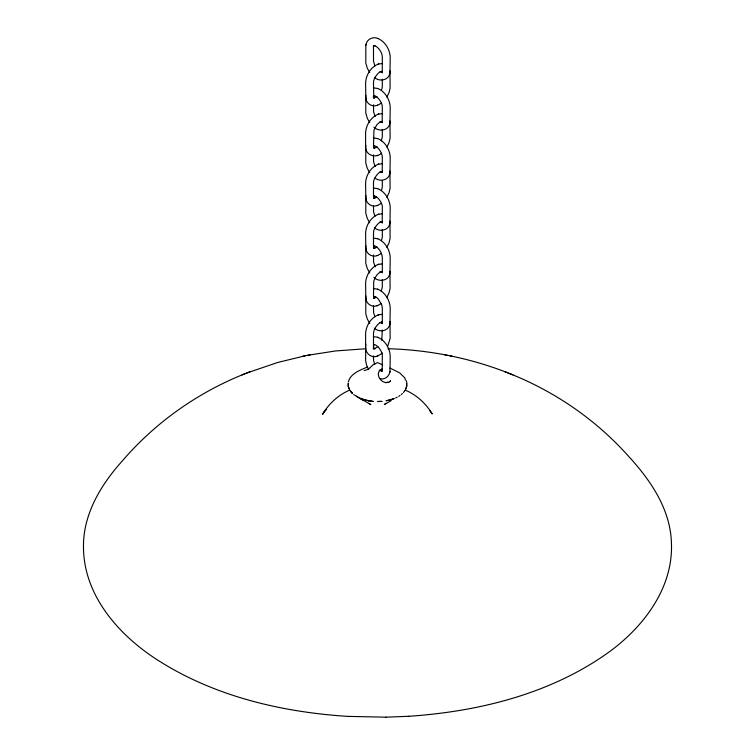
<?xml version="1.0" encoding="UTF-8"?>
<svg xmlns="http://www.w3.org/2000/svg" width="755" height="755" viewBox="0 0 755 755"><rect width="100%" height="100%" fill="white"/><g stroke="black" fill="none" stroke-linecap="round" stroke-linejoin="round"><path stroke-width="1.13" d="M365.599 346.545L365.807 344.138M373.489 97.735C371.97 91.638 382.615 100.122 382.323 107.399L382.2 121.47M373.489 147.82C373.716 145.281 372.894 150.405 376.981 146.725M373.489 197.904C373.404 191.761 383.247 202.312 382.323 207.559L382.2 221.64M373.489 247.989C373.583 245.347 373.423 249.565 374.99 248.046M373.489 298.452C375.084 293.988 372.102 298.348 374.839 296.545M373.489 346.545C373.404 340.401 383.247 350.943 382.323 356.2L382.2 370.271M365.835 45.111L365.788 62.967L367.289 68.176L369.742 72.565M365.807 95.338L365.788 113.052L367.289 118.261L369.742 122.65M365.807 145.413L365.788 163.137L367.289 168.337L369.742 172.735M365.807 195.498L365.788 213.221L367.289 218.421L369.742 222.819M382.238 121.31C381.388 123.716 381.964 120.432 382.266 122.584M389.976 72.725L390.212 57.314C389.939 49.396 385.05 41.317 377.557 38.345M365.807 245.583L365.788 263.306L367.289 268.506L369.742 272.904M382.238 171.394L382.323 157.484C382.417 153.737 379.114 148.093 375.933 146.404C373.64 144.781 373.819 146.942 373.489 146.017L373.923 130.304L376.764 124.886L380.067 121.791L381.652 122.319L382.096 121.848L380.973 121.583M389.976 122.81L390.212 107.399C389.939 99.481 385.05 91.402 377.557 88.429M365.807 296.045L365.788 313.759L367.289 318.969L369.742 323.357M382.238 221.479L381.643 222.546L380.067 221.961M389.976 172.895L390.212 157.484C389.939 149.565 385.05 141.487 377.557 138.514M382.238 271.564L382.2 271.725M389.976 222.98L390.212 207.559C389.939 199.65 385.05 191.572 377.557 188.599M389.976 273.065L390.212 257.644C389.939 249.745 385.05 241.657 377.557 238.684M382.238 370.12L381.643 371.186L379.369 370.167M389.976 323.517L390.212 308.106C389.939 300.197 385.05 292.109 377.557 289.137M389.976 371.611L390.212 356.2C389.939 348.291 385.05 340.203 377.557 337.24M365.911 44.753C366.713 39.43 372.819 36.221 377.689 38.392M374.395 77.416C379.303 82.078 388.825 80.407 389.901 73.093M373.914 127.133C378.774 132.116 388.759 130.794 389.901 123.178M374.876 177.925C379.822 182.257 388.882 180.285 389.901 173.263M374.395 227.67C379.303 232.323 388.825 230.662 389.901 223.338M373.914 277.387C378.774 282.37 388.759 281.039 389.901 273.423M374.395 328.208C379.303 332.87 388.825 331.2 389.901 323.886M380.312 378.887C384.757 379.737 389.165 376.358 389.901 371.979M365.807 45.253L365.939 44.611M389.873 73.226L390.005 72.593M389.873 123.31L390.005 122.678M389.873 173.395L390.005 172.763M389.873 223.48L390.005 222.848M389.873 273.565L390.005 272.923M389.873 324.027L390.005 323.385M389.873 372.121L390.005 371.479M382.2 171.555L381.719 172.489L382.266 171.262C381.52 173.376 382.294 172.197 380.067 171.876M348.291 382.058C350.528 373.281 360.314 370.101 367.647 366.949M381.766 340.297L382.323 330.048M381.454 90.383L382.304 86.882L382.323 79.256M381.454 190.553L382.304 187.051L382.323 180.596M381.454 240.637L382.304 237.136L382.323 229.511M381.266 140.911L382.304 136.966L382.323 129.341M381.266 291.166L382.304 287.221L382.323 279.595M387.579 346.658L390.156 338.334L389.976 321.658M386.862 97.112L389.033 92.61L390.099 88.118L389.976 70.866M386.862 147.197L389.033 142.695L390.099 138.203L389.976 120.951M386.862 197.281L389.033 192.78L390.099 188.288L389.976 171.036M386.862 247.366L389.033 242.865L390.099 238.372L389.976 221.121M386.862 297.451L389.033 292.94L390.099 288.457L389.976 271.205M325.178 410.229L322.451 414.476C328.736 403.783 338.297 394.94 349.754 390.08M404.472 391.26L405.293 390.052M323.366 413.051L326.594 409.219M403.444 392.496L404.321 391.43M377.877 346.639L374.169 348.838L373.489 346.734M385.928 403.293L384.342 404.557L391.241 400.612M401.311 394.506L402.434 393.525M382.436 353.151L377.557 356.039M376.981 96.64L373.782 97.895L373.489 83.059C372.913 77.425 381.568 68.516 382.238 72.367M376.981 246.885L374.839 248.093M381.417 103.161L377.557 105.247M381.417 153.246C375.518 159.06 364.571 154.643 365.599 146.017L365.599 133.144C365.864 125.236 370.762 117.157 378.255 114.184M381.417 203.331L377.557 205.417M381.417 253.416L377.557 255.501M381.417 303.501L377.557 305.577M376.443 197.197L374.839 198.008M380.067 322.508C382.445 323.291 381.888 323.442 382.323 320.979L382.323 307.87L381.615 304.444L378.123 298.791L376.443 297.357L373.782 298.234L373.489 296.271L373.725 281.351L375.169 277.547L377.368 274.424L380.067 272.045L382.039 272.395L381.549 272.574L382.323 270.866L382.323 257.644C382.266 253.699 379.435 248.725 376.141 246.696C374.442 244.941 373.442 247.13 373.489 246.187L373.489 233.314C373.121 225.915 383.719 218.167 382.304 223.112M398.706 396.337L400.065 395.45M380.18 121.914L380.822 121.63M395.705 397.932L397.253 397.158M245.781 373.414C198.376 392.081 155.483 422.243 122.31 460.956C100.764 484.852 82.701 514.768 83.494 548.017C84.013 594.968 117.78 633.87 155.181 658.464C212.155 695.808 280.53 712.088 347.847 716.382M246.781 373.017L277.661 362.485L305.02 355.822M242.015 374.905L250.405 371.583M382.049 368.921C374.272 371.837 380.02 384.012 387.806 382.389L385.39 382.719M378.255 64.1C370.752 67.063 365.882 75.16 365.599 83.059L365.835 98.48M378.255 164.269C370.762 167.232 365.873 175.32 365.599 183.229L365.835 198.64M374.99 197.961C373.829 198.556 373.546 197.697 373.489 196.102L373.489 183.229C372.8 177.963 381.502 168.573 382.238 172.527M378.255 214.354C370.762 217.317 365.864 225.405 365.599 233.314L365.835 248.725M378.255 264.429C370.762 267.402 365.873 275.49 365.599 283.399L365.835 298.81M378.255 314.892C370.752 317.855 365.882 325.952 365.599 333.852L365.647 360.673L366.552 365.09L368.582 369.629M378.604 63.977L382.417 63.533M365.807 98.339C366.364 103.643 372.206 107.323 377.207 105.36M378.604 114.062L382.417 113.618M377.066 155.492L377.689 155.285M378.604 164.146L382.417 163.703M365.807 198.508C366.364 203.812 372.206 207.493 377.207 205.53M378.604 214.231L382.417 213.788M365.807 248.593C366.364 253.897 372.206 257.578 377.207 255.615M378.604 264.316L382.417 263.863M365.807 298.678C366.364 303.982 372.206 307.662 377.207 305.7M378.604 314.778L382.417 314.325M365.599 346.734C364.967 352.868 371.186 358.568 377.207 356.152M378.123 64.137L378.736 63.939M377.066 105.407L377.689 105.2M378.123 114.222L378.736 114.024M378.123 164.307L378.736 164.109M377.066 205.577L377.689 205.369M378.123 214.392L378.736 214.194M377.066 255.662L377.689 255.454M378.123 264.476L378.736 264.269M377.066 305.737L377.689 305.539M378.123 314.939L378.736 314.731M377.066 356.2L377.689 355.992M307.851 355.275L335.531 350.952L365.882 348.753M302.689 356.294L310.012 354.831M388.391 382.266L387.324 382.445L387.806 382.389M408.936 716.278C477.915 711.587 548.215 694.411 605.614 654.462C641.816 629.274 673.385 589.287 671.431 543.072C670.534 509.248 650.461 480.038 628.349 456.048C595.855 419.648 554.576 391.307 509.219 373.414M373.395 87.863L377.689 88.477M373.395 137.948L377.689 138.561M373.395 188.033L377.689 188.646M373.395 238.118L377.689 238.731M373.395 288.57L377.689 289.184M373.395 336.664L377.689 337.277M408.965 716.278L386.041 717.174M386.05 717.174L347.819 716.382M373.272 348.593L375.386 348.584M388.051 348.716C430.803 349.933 473.404 358.616 512.975 374.905M364.24 370.563L368.402 369.27L373.064 364.788L377.5 362.598L382.662 364.882M444.978 354.831L447.149 355.275M449.971 355.822L452.302 356.294M374.839 45.744L374.99 45.8M374.99 296.592L376.443 297.357M504.585 371.583L508.219 373.017M405.237 390.08C416.496 394.865 425.971 403.491 432.228 413.966L429.68 410.56M359.295 397.932L360.937 398.631M389.976 368.1L399.574 372.772L405.076 378.161M380.067 71.706L382.039 72.065L381.549 72.235L382.096 71.763L381.719 72.329L382.266 71.093L382.323 57.314C382.407 49.254 371.894 42.035 373.489 47.65L373.508 61.136L374.942 65.949M379.878 271.942C381.379 272.527 381.803 270.422 382.266 272.829L382.2 272.546M353.689 394.516L370.847 404.661L369.308 403.548M356.284 396.337L363.759 400.612M352.415 393.374L349.707 390.052M404.935 378.925L405.595 380.086M375.169 116.459L373.583 111.872L373.489 104.766M375.169 166.544L373.583 161.957L373.489 154.841M375.169 266.713L373.583 262.127L373.489 255.011M374.942 216.204L373.583 212.042L373.489 206.096M374.942 316.741L373.583 312.589L373.489 305.473M374.735 364.401L373.583 360.682L373.489 355.907M406.332 380.775L406.907 383.361M382.2 72.206L382.304 72.858M382.2 322.998L382.266 323.291C383.106 319.091 373.281 326.509 373.489 333.852L373.489 348.885M382.238 323.159L382.304 323.65M406.558 386.428L405.935 388.797L406.558 386.428M373.829 246.139L373.819 246.102M382.087 272.121C382.257 273.348 381.067 270.498 382.087 272.14M373.829 95.885L374.461 95.734L373.81 95.942M373.829 196.055L374.461 195.904L373.819 196.017M382.096 222.008L381.549 222.489L382.096 222.008M373.829 344.695L374.461 344.535L373.819 344.657M382.096 370.648L381.549 371.12L382.096 370.648M381.983 72.008L381.35 72.187L382.002 71.98M373.961 145.762L374.461 145.819L373.961 145.809M373.961 245.932L374.461 245.988L373.961 245.979M382.002 222.234L381.35 222.442L382.039 222.196M382.002 272.319L381.379 272.527L382.039 272.281M382.002 322.772L381.35 322.98L382.039 322.744M382.002 370.865L381.35 371.082L382.039 370.837M373.952 45.649L374.461 45.649L373.961 45.64M373.952 195.904L373.961 195.894M373.952 344.535L373.961 344.535M390.514 380.973L389.269 381.898L390.514 380.973M394.063 398.631L390.335 399.791L394.063 398.631M390.259 399.905L386.211 400.726L390.259 399.905M381.652 121.442L381.681 121.423M374.423 148.027L373.716 147.593L374.461 148.027M374.423 248.197L373.772 247.951L374.461 248.197M381.652 322.149L382.039 322.432L381.586 322.168M381.652 71.357L382.096 71.829L381.681 71.338M381.652 171.527L382.096 171.998L381.681 171.508M381.652 221.611L382.039 221.894L381.586 221.63M374.461 298.282L373.763 298.149L374.461 298.282M381.879 401.415L377.5 401.5L381.879 401.415M374.216 296.422L374.159 296.404M374.216 97.961L373.716 97.508L374.216 97.961M374.216 348.763L373.716 348.3L374.216 348.763M381.898 172.385L381.35 172.357L381.898 172.385M374.216 198.131L373.716 197.678L374.169 198.216M374.216 298.3L373.716 297.848L374.169 298.376M373.121 401.415L368.78 400.726L373.121 401.415M368.836 400.839L364.665 399.791L368.836 400.839M364.74 399.905L360.843 398.508L364.74 399.905M352.566 393.525L350.518 391.269L352.566 393.525M349.225 388.985L348.263 386.239L349.225 388.985M348.433 386.437L348.149 383.634L348.433 386.437M406.728 386.239L406.681 383.842L406.728 386.239"/></g></svg>
